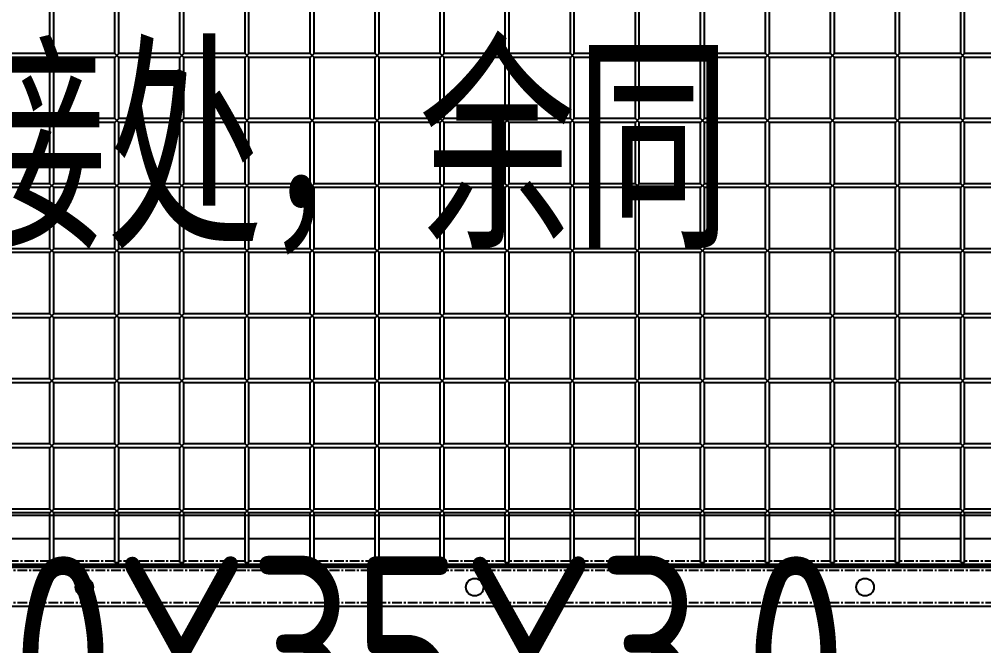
# Model space of a CAD drawing. Header units: millimetres. Extents: x -198529 to 244266, y -64 to 158464.
# Drawn here: x -144928 to -144187, y 109530 to 110011 of the extents above; entities that cross this region are included whole.
import ezdxf
from ezdxf.enums import TextEntityAlignment as Align

# ---------------------------------------------------------------- set-up
doc = ezdxf.new("R2010")
doc.units = ezdxf.units.MM
doc.linetypes.add('CENTER', pattern=[12, 7.5, -1.5, 1.5, -1.5])
for name, color, linetype in [('0-DCC', 30, 'Continuous'), ('0-DCC-STRUC', 180, 'Continuous'), ('0-DCC-STRUC-T', 4, 'Continuous')]:
    doc.layers.add(name, color=color, linetype=linetype)
doc.styles.add('EDRI-COM', font='tssdeng.shx', dxfattribs={"width": 0.8, "bigfont": 'hztxt.shx'})

# ---------------------------------------------------------------- blocks, each defined once
blk = doc.blocks.new('DCC2850x2600(左)')
at = {"color": 0, "linetype": 'Continuous'}
for p, q in [((49313.5, -74053.48), (49313.5, -74006.48)), ((49316.5, -74053.48), (49316.5, -74006.48)), ((49363.5, -74053.48), (49363.5, -74006.48)), ((49366.5, -74053.48), (49366.5, -74006.48)), ((49413.5, -74053.48), (49413.5, -74006.48)), ((49416.5, -74053.48), (49416.5, -74006.48)), ((49463.5, -74053.48), (49463.5, -74006.48)), ((49466.5, -74053.48), (49466.5, -74006.48)), ((49513.5, -74053.48), (49513.5, -74006.48)), ((49516.5, -74053.48), (49516.5, -74006.48)), ((49563.5, -74053.48), (49563.5, -74006.48)), ((49566.5, -74053.48), (49566.5, -74006.48)), ((49613.5, -74053.48), (49613.5, -74006.48)), ((49616.5, -74053.48), (49616.5, -74006.48)), ((49663.5, -74053.48), (49663.5, -74006.48)), ((49666.5, -74053.48), (49666.5, -74006.48)), ((49713.5, -74053.48), (49713.5, -74006.48)), ((49716.5, -74053.48), (49716.5, -74006.48)), ((49763.5, -74053.48), (49763.5, -74006.48)), ((49766.5, -74053.48), (49766.5, -74006.48)), ((49813.5, -74053.48), (49813.5, -74006.48)), ((49816.5, -74053.48), (49816.5, -74006.48)), ((49863.5, -74053.48), (49863.5, -74006.48)), ((49866.5, -74053.48), (49866.5, -74006.48)), ((49913.5, -74053.48), (49913.5, -74006.48)), ((49916.5, -74053.48), (49916.5, -74006.48)), ((49963.5, -74053.48), (49963.5, -74006.48)), ((49966.5, -74053.48), (49966.5, -74006.48)), ((50013.5, -74053.48), (50013.5, -74006.48)), ((50016.5, -74053.48), (50016.5, -74006.48)), ((49313.5, -74053.48), (49266.5, -74053.48)), ((49313.5, -74056.48), (49266.5, -74056.48)), ((49313.5, -74053.48), (49316.5, -74056.48)), ((49313.5, -74056.48), (49316.5, -74053.48)), ((49313.5, -74103.48), (49313.5, -74056.48)), ((49363.5, -74053.48), (49316.5, -74053.48)), ((49363.5, -74056.48), (49316.5, -74056.48)), ((49316.5, -74103.48), (49316.5, -74056.48)), ((49363.5, -74053.48), (49366.5, -74056.48)), ((49363.5, -74056.48), (49366.5, -74053.48)), ((49363.5, -74103.48), (49363.5, -74056.48)), ((49413.5, -74053.48), (49366.5, -74053.48)), ((49413.5, -74056.48), (49366.5, -74056.48)), ((49366.5, -74103.48), (49366.5, -74056.48)), ((49413.5, -74053.48), (49416.5, -74056.48)), ((49413.5, -74056.48), (49416.5, -74053.48)), ((49413.5, -74103.48), (49413.5, -74056.48)), ((49463.5, -74053.48), (49416.5, -74053.48)), ((49463.5, -74056.48), (49416.5, -74056.48)), ((49416.5, -74103.48), (49416.5, -74056.48)), ((49463.5, -74053.48), (49466.5, -74056.48)), ((49463.5, -74056.48), (49466.5, -74053.48)), ((49463.5, -74103.48), (49463.5, -74056.48)), ((49513.5, -74053.48), (49466.5, -74053.48)), ((49513.5, -74056.48), (49466.5, -74056.48)), ((49466.5, -74103.48), (49466.5, -74056.48)), ((49513.5, -74053.48), (49516.5, -74056.48)), ((49513.5, -74056.48), (49516.5, -74053.48)), ((49513.5, -74103.48), (49513.5, -74056.48)), ((49563.5, -74053.48), (49516.5, -74053.48)), ((49563.5, -74056.48), (49516.5, -74056.48)), ((49516.5, -74103.48), (49516.5, -74056.48)), ((49563.5, -74053.48), (49566.5, -74056.48)), ((49563.5, -74056.48), (49566.5, -74053.48)), ((49563.5, -74103.48), (49563.5, -74056.48)), ((49613.5, -74053.48), (49566.5, -74053.48)), ((49613.5, -74056.48), (49566.5, -74056.48)), ((49566.5, -74103.48), (49566.5, -74056.48)), ((49613.5, -74053.48), (49616.5, -74056.48)), ((49613.5, -74056.48), (49616.5, -74053.48)), ((49613.5, -74103.48), (49613.5, -74056.48)), ((49663.5, -74053.48), (49616.5, -74053.48)), ((49663.5, -74056.48), (49616.5, -74056.48)), ((49616.5, -74103.48), (49616.5, -74056.48)), ((49663.5, -74053.48), (49666.5, -74056.48)), ((49663.5, -74056.48), (49666.5, -74053.48)), ((49663.5, -74103.48), (49663.5, -74056.48)), ((49713.5, -74053.48), (49666.5, -74053.48)), ((49713.5, -74056.48), (49666.5, -74056.48)), ((49666.5, -74103.48), (49666.5, -74056.48)), ((49713.5, -74053.48), (49716.5, -74056.48)), ((49713.5, -74056.48), (49716.5, -74053.48)), ((49713.5, -74103.48), (49713.5, -74056.48)), ((49763.5, -74053.48), (49716.5, -74053.48)), ((49763.5, -74056.48), (49716.5, -74056.48)), ((49716.5, -74103.48), (49716.5, -74056.48)), ((49763.5, -74053.48), (49766.5, -74056.48)), ((49763.5, -74056.48), (49766.5, -74053.48)), ((49763.5, -74103.48), (49763.5, -74056.48)), ((49813.5, -74053.48), (49766.5, -74053.48)), ((49813.5, -74056.48), (49766.5, -74056.48)), ((49766.5, -74103.48), (49766.5, -74056.48)), ((49813.5, -74053.48), (49816.5, -74056.48)), ((49813.5, -74056.48), (49816.5, -74053.48)), ((49813.5, -74103.48), (49813.5, -74056.48)), ((49863.5, -74053.48), (49816.5, -74053.48)), ((49863.5, -74056.48), (49816.5, -74056.48)), ((49816.5, -74103.48), (49816.5, -74056.48)), ((49863.5, -74053.48), (49866.5, -74056.48)), ((49863.5, -74056.48), (49866.5, -74053.48)), ((49863.5, -74103.48), (49863.5, -74056.48)), ((49913.5, -74053.48), (49866.5, -74053.48)), ((49913.5, -74056.48), (49866.5, -74056.48)), ((49866.5, -74103.48), (49866.5, -74056.48)), ((49913.5, -74053.48), (49916.5, -74056.48)), ((49913.5, -74056.48), (49916.5, -74053.48)), ((49913.5, -74103.48), (49913.5, -74056.48)), ((49963.5, -74053.48), (49916.5, -74053.48)), ((49963.5, -74056.48), (49916.5, -74056.48)), ((49916.5, -74103.48), (49916.5, -74056.48)), ((49963.5, -74053.48), (49966.5, -74056.48)), ((49963.5, -74056.48), (49966.5, -74053.48)), ((49963.5, -74103.48), (49963.5, -74056.48)), ((50013.5, -74053.48), (49966.5, -74053.48)), ((50013.5, -74056.48), (49966.5, -74056.48)), ((49966.5, -74103.48), (49966.5, -74056.48)), ((50013.5, -74053.48), (50016.5, -74056.48)), ((50013.5, -74056.48), (50016.5, -74053.48)), ((50013.5, -74103.48), (50013.5, -74056.48)), ((50063.5, -74053.48), (50016.5, -74053.48)), ((50063.5, -74056.48), (50016.5, -74056.48)), ((50016.5, -74103.48), (50016.5, -74056.48)), ((49313.5, -74103.48), (49266.5, -74103.48)), ((49313.5, -74106.48), (49266.5, -74106.48)), ((49313.5, -74103.48), (49316.5, -74106.48)), ((49313.5, -74106.48), (49316.5, -74103.48)), ((49313.5, -74153.48), (49313.5, -74106.48)), ((49363.5, -74103.48), (49316.5, -74103.48)), ((49363.5, -74106.48), (49316.5, -74106.48)), ((49316.5, -74153.48), (49316.5, -74106.48)), ((49363.5, -74103.48), (49366.5, -74106.48)), ((49363.5, -74106.48), (49366.5, -74103.48)), ((49363.5, -74153.48), (49363.5, -74106.48)), ((49413.5, -74103.48), (49366.5, -74103.48)), ((49413.5, -74106.48), (49366.5, -74106.48)), ((49366.5, -74153.48), (49366.5, -74106.48)), ((49413.5, -74103.48), (49416.5, -74106.48)), ((49413.5, -74106.48), (49416.5, -74103.48)), ((49413.5, -74153.48), (49413.5, -74106.48)), ((49463.5, -74103.48), (49416.5, -74103.48)), ((49463.5, -74106.48), (49416.5, -74106.48)), ((49416.5, -74153.48), (49416.5, -74106.48)), ((49463.5, -74103.48), (49466.5, -74106.48)), ((49463.5, -74106.48), (49466.5, -74103.48)), ((49463.5, -74153.48), (49463.5, -74106.48)), ((49513.5, -74103.48), (49466.5, -74103.48)), ((49513.5, -74106.48), (49466.5, -74106.48)), ((49466.5, -74153.48), (49466.5, -74106.48)), ((49513.5, -74103.48), (49516.5, -74106.48)), ((49513.5, -74106.48), (49516.5, -74103.48)), ((49513.5, -74153.48), (49513.5, -74106.48)), ((49563.5, -74103.48), (49516.5, -74103.48)), ((49563.5, -74106.48), (49516.5, -74106.48)), ((49516.5, -74153.48), (49516.5, -74106.48)), ((49563.5, -74103.48), (49566.5, -74106.48)), ((49563.5, -74106.48), (49566.5, -74103.48)), ((49563.5, -74153.48), (49563.5, -74106.48)), ((49613.5, -74103.48), (49566.5, -74103.48)), ((49613.5, -74106.48), (49566.5, -74106.48)), ((49566.5, -74153.48), (49566.5, -74106.48)), ((49613.5, -74103.48), (49616.5, -74106.48)), ((49613.5, -74106.48), (49616.5, -74103.48)), ((49613.5, -74153.48), (49613.5, -74106.48)), ((49663.5, -74103.48), (49616.5, -74103.48)), ((49663.5, -74106.48), (49616.5, -74106.48)), ((49616.5, -74153.48), (49616.5, -74106.48)), ((49663.5, -74103.48), (49666.5, -74106.48)), ((49663.5, -74106.48), (49666.5, -74103.48)), ((49663.5, -74153.48), (49663.5, -74106.48)), ((49713.5, -74103.48), (49666.5, -74103.48)), ((49713.5, -74106.48), (49666.5, -74106.48)), ((49666.5, -74153.48), (49666.5, -74106.48)), ((49713.5, -74103.48), (49716.5, -74106.48)), ((49713.5, -74106.48), (49716.5, -74103.48)), ((49713.5, -74153.48), (49713.5, -74106.48)), ((49763.5, -74103.48), (49716.5, -74103.48)), ((49763.5, -74106.48), (49716.5, -74106.48)), ((49716.5, -74153.48), (49716.5, -74106.48)), ((49763.5, -74103.48), (49766.5, -74106.48)), ((49763.5, -74106.48), (49766.5, -74103.48)), ((49763.5, -74153.48), (49763.5, -74106.48)), ((49813.5, -74103.48), (49766.5, -74103.48)), ((49813.5, -74106.48), (49766.5, -74106.48)), ((49766.5, -74153.48), (49766.5, -74106.48)), ((49813.5, -74103.48), (49816.5, -74106.48)), ((49813.5, -74106.48), (49816.5, -74103.48)), ((49813.5, -74153.48), (49813.5, -74106.48)), ((49863.5, -74103.48), (49816.5, -74103.48)), ((49863.5, -74106.48), (49816.5, -74106.48)), ((49816.5, -74153.48), (49816.5, -74106.48)), ((49863.5, -74103.48), (49866.5, -74106.48)), ((49863.5, -74106.48), (49866.5, -74103.48)), ((49863.5, -74153.48), (49863.5, -74106.48)), ((49913.5, -74103.48), (49866.5, -74103.48)), ((49913.5, -74106.48), (49866.5, -74106.48)), ((49866.5, -74153.48), (49866.5, -74106.48)), ((49913.5, -74103.48), (49916.5, -74106.48)), ((49913.5, -74106.48), (49916.5, -74103.48)), ((49913.5, -74153.48), (49913.5, -74106.48)), ((49963.5, -74103.48), (49916.5, -74103.48)), ((49963.5, -74106.48), (49916.5, -74106.48)), ((49916.5, -74153.48), (49916.5, -74106.48)), ((49963.5, -74103.48), (49966.5, -74106.48)), ((49963.5, -74106.48), (49966.5, -74103.48)), ((49963.5, -74153.48), (49963.5, -74106.48)), ((50013.5, -74103.48), (49966.5, -74103.48)), ((50013.5, -74106.48), (49966.5, -74106.48)), ((49966.5, -74153.48), (49966.5, -74106.48)), ((50013.5, -74103.48), (50016.5, -74106.48)), ((50013.5, -74106.48), (50016.5, -74103.48)), ((50013.5, -74153.48), (50013.5, -74106.48)), ((50063.5, -74103.48), (50016.5, -74103.48)), ((50063.5, -74106.48), (50016.5, -74106.48)), ((50016.5, -74153.48), (50016.5, -74106.48)), ((49313.5, -74153.48), (49266.5, -74153.48)), ((49313.5, -74153.48), (49316.5, -74156.48)), ((49313.5, -74156.48), (49316.5, -74153.48)), ((49363.5, -74153.48), (49316.5, -74153.48)), ((49363.5, -74153.48), (49366.5, -74156.48)), ((49363.5, -74156.48), (49366.5, -74153.48)), ((49413.5, -74153.48), (49366.5, -74153.48)), ((49413.5, -74153.48), (49416.5, -74156.48)), ((49413.5, -74156.48), (49416.5, -74153.48)), ((49463.5, -74153.48), (49416.5, -74153.48)), ((49463.5, -74153.48), (49466.5, -74156.48)), ((49463.5, -74156.48), (49466.5, -74153.48)), ((49513.5, -74153.48), (49466.5, -74153.48)), ((49513.5, -74153.48), (49516.5, -74156.48)), ((49513.5, -74156.48), (49516.5, -74153.48)), ((49563.5, -74153.48), (49516.5, -74153.48)), ((49563.5, -74153.48), (49566.5, -74156.48)), ((49563.5, -74156.48), (49566.5, -74153.48)), ((49613.5, -74153.48), (49566.5, -74153.48)), ((49613.5, -74153.48), (49616.5, -74156.48)), ((49613.5, -74156.48), (49616.5, -74153.48)), ((49663.5, -74153.48), (49616.5, -74153.48)), ((49663.5, -74153.48), (49666.5, -74156.48)), ((49663.5, -74156.48), (49666.5, -74153.48)), ((49713.5, -74153.48), (49666.5, -74153.48)), ((49713.5, -74153.48), (49716.5, -74156.48)), ((49713.5, -74156.48), (49716.5, -74153.48)), ((49763.5, -74153.48), (49716.5, -74153.48)), ((49763.5, -74153.48), (49766.5, -74156.48)), ((49763.5, -74156.48), (49766.5, -74153.48)), ((49813.5, -74153.48), (49766.5, -74153.48)), ((49813.5, -74153.48), (49816.5, -74156.48)), ((49813.5, -74156.48), (49816.5, -74153.48)), ((49863.5, -74153.48), (49816.5, -74153.48)), ((49863.5, -74153.48), (49866.5, -74156.48)), ((49863.5, -74156.48), (49866.5, -74153.48)), ((49913.5, -74153.48), (49866.5, -74153.48)), ((49913.5, -74153.48), (49916.5, -74156.48)), ((49913.5, -74156.48), (49916.5, -74153.48)), ((49963.5, -74153.48), (49916.5, -74153.48)), ((49963.5, -74153.48), (49966.5, -74156.48)), ((49963.5, -74156.48), (49966.5, -74153.48)), ((50013.5, -74153.48), (49966.5, -74153.48)), ((50013.5, -74153.48), (50016.5, -74156.48)), ((50013.5, -74156.48), (50016.5, -74153.48)), ((50063.5, -74153.48), (50016.5, -74153.48)), ((49313.5, -74156.48), (49266.5, -74156.48)), ((49313.5, -74203.48), (49313.5, -74156.48)), ((49363.5, -74156.48), (49316.5, -74156.48)), ((49316.5, -74203.48), (49316.5, -74156.48)), ((49363.5, -74203.48), (49363.5, -74156.48)), ((49413.5, -74156.48), (49366.5, -74156.48)), ((49366.5, -74203.48), (49366.5, -74156.48)), ((49413.5, -74203.48), (49413.5, -74156.48)), ((49463.5, -74156.48), (49416.5, -74156.48)), ((49416.5, -74203.48), (49416.5, -74156.48)), ((49463.5, -74203.48), (49463.5, -74156.48)), ((49513.5, -74156.48), (49466.5, -74156.48)), ((49466.5, -74203.48), (49466.5, -74156.48)), ((49513.5, -74203.48), (49513.5, -74156.48)), ((49563.5, -74156.48), (49516.5, -74156.48)), ((49516.5, -74203.48), (49516.5, -74156.48)), ((49563.5, -74203.48), (49563.5, -74156.48)), ((49613.5, -74156.48), (49566.5, -74156.48)), ((49566.5, -74203.48), (49566.5, -74156.48)), ((49613.5, -74203.48), (49613.5, -74156.48)), ((49663.5, -74156.48), (49616.5, -74156.48)), ((49616.5, -74203.48), (49616.5, -74156.48)), ((49663.5, -74203.48), (49663.5, -74156.48)), ((49713.5, -74156.48), (49666.5, -74156.48)), ((49666.5, -74203.48), (49666.5, -74156.48)), ((49713.5, -74203.48), (49713.5, -74156.48)), ((49763.5, -74156.48), (49716.5, -74156.48)), ((49716.5, -74203.48), (49716.5, -74156.48)), ((49763.5, -74203.48), (49763.5, -74156.48)), ((49813.5, -74156.48), (49766.5, -74156.48)), ((49766.5, -74203.48), (49766.5, -74156.48)), ((49813.5, -74203.48), (49813.5, -74156.48)), ((49863.5, -74156.48), (49816.5, -74156.48)), ((49816.5, -74203.48), (49816.5, -74156.48)), ((49863.5, -74203.48), (49863.5, -74156.48)), ((49913.5, -74156.48), (49866.5, -74156.48)), ((49866.5, -74203.48), (49866.5, -74156.48)), ((49913.5, -74203.48), (49913.5, -74156.48)), ((49963.5, -74156.48), (49916.5, -74156.48)), ((49916.5, -74203.48), (49916.5, -74156.48)), ((49963.5, -74203.48), (49963.5, -74156.48)), ((50013.5, -74156.48), (49966.5, -74156.48)), ((49966.5, -74203.48), (49966.5, -74156.48)), ((50013.5, -74203.48), (50013.5, -74156.48)), ((50063.5, -74156.48), (50016.5, -74156.48)), ((50016.5, -74203.48), (50016.5, -74156.48)), ((49313.5, -74203.48), (49266.5, -74203.48)), ((49313.5, -74203.48), (49316.5, -74206.48)), ((49313.5, -74206.48), (49316.5, -74203.48)), ((49363.5, -74203.48), (49316.5, -74203.48)), ((49363.5, -74203.48), (49366.5, -74206.48)), ((49363.5, -74206.48), (49366.5, -74203.48)), ((49413.5, -74203.48), (49366.5, -74203.48)), ((49413.5, -74203.48), (49416.5, -74206.48)), ((49413.5, -74206.48), (49416.5, -74203.48)), ((49463.5, -74203.48), (49416.5, -74203.48)), ((49463.5, -74203.48), (49466.5, -74206.48)), ((49463.5, -74206.48), (49466.5, -74203.48)), ((49513.5, -74203.48), (49466.5, -74203.48)), ((49513.5, -74203.48), (49516.5, -74206.48)), ((49513.5, -74206.48), (49516.5, -74203.48)), ((49563.5, -74203.48), (49516.5, -74203.48)), ((49563.5, -74203.48), (49566.5, -74206.48)), ((49563.5, -74206.48), (49566.5, -74203.48)), ((49613.5, -74203.48), (49566.5, -74203.48)), ((49613.5, -74203.48), (49616.5, -74206.48)), ((49613.5, -74206.48), (49616.5, -74203.48)), ((49663.5, -74203.48), (49616.5, -74203.48)), ((49663.5, -74203.48), (49666.5, -74206.48)), ((49663.5, -74206.48), (49666.5, -74203.48)), ((49713.5, -74203.48), (49666.5, -74203.48)), ((49713.5, -74203.48), (49716.5, -74206.48)), ((49713.5, -74206.48), (49716.5, -74203.48)), ((49763.5, -74203.48), (49716.5, -74203.48)), ((49763.5, -74203.48), (49766.5, -74206.48)), ((49763.5, -74206.48), (49766.5, -74203.48)), ((49813.5, -74203.48), (49766.5, -74203.48)), ((49813.5, -74203.48), (49816.5, -74206.48)), ((49813.5, -74206.48), (49816.5, -74203.48)), ((49863.5, -74203.48), (49816.5, -74203.48)), ((49863.5, -74203.48), (49866.5, -74206.48)), ((49863.5, -74206.48), (49866.5, -74203.48)), ((49913.5, -74203.48), (49866.5, -74203.48)), ((49913.5, -74203.48), (49916.5, -74206.48)), ((49913.5, -74206.48), (49916.5, -74203.48)), ((49963.5, -74203.48), (49916.5, -74203.48)), ((49963.5, -74203.48), (49966.5, -74206.48)), ((49963.5, -74206.48), (49966.5, -74203.48)), ((50013.5, -74203.48), (49966.5, -74203.48)), ((50013.5, -74203.48), (50016.5, -74206.48)), ((50013.5, -74206.48), (50016.5, -74203.48)), ((50063.5, -74203.48), (50016.5, -74203.48)), ((49313.5, -74206.48), (49266.5, -74206.48)), ((49313.5, -74253.48), (49313.5, -74206.48)), ((49363.5, -74206.48), (49316.5, -74206.48)), ((49316.5, -74253.48), (49316.5, -74206.48)), ((49363.5, -74253.48), (49363.5, -74206.48)), ((49413.5, -74206.48), (49366.5, -74206.48)), ((49366.5, -74253.48), (49366.5, -74206.48)), ((49413.5, -74253.48), (49413.5, -74206.48)), ((49463.5, -74206.48), (49416.5, -74206.48)), ((49416.5, -74253.48), (49416.5, -74206.48)), ((49463.5, -74253.48), (49463.5, -74206.48)), ((49513.5, -74206.48), (49466.5, -74206.48)), ((49466.5, -74253.48), (49466.5, -74206.48)), ((49513.5, -74253.48), (49513.5, -74206.48)), ((49563.5, -74206.48), (49516.5, -74206.48)), ((49516.5, -74253.48), (49516.5, -74206.48)), ((49563.5, -74253.48), (49563.5, -74206.48)), ((49613.5, -74206.48), (49566.5, -74206.48)), ((49566.5, -74253.48), (49566.5, -74206.48)), ((49613.5, -74253.48), (49613.5, -74206.48)), ((49663.5, -74206.48), (49616.5, -74206.48)), ((49616.5, -74253.48), (49616.5, -74206.48)), ((49663.5, -74253.48), (49663.5, -74206.48)), ((49713.5, -74206.48), (49666.5, -74206.48)), ((49666.5, -74253.48), (49666.5, -74206.48)), ((49713.5, -74253.48), (49713.5, -74206.48)), ((49763.5, -74206.48), (49716.5, -74206.48)), ((49716.5, -74253.48), (49716.5, -74206.48)), ((49763.5, -74253.48), (49763.5, -74206.48)), ((49813.5, -74206.48), (49766.5, -74206.48)), ((49766.5, -74253.48), (49766.5, -74206.48)), ((49813.5, -74253.48), (49813.5, -74206.48)), ((49863.5, -74206.48), (49816.5, -74206.48)), ((49816.5, -74253.48), (49816.5, -74206.48)), ((49863.5, -74253.48), (49863.5, -74206.48)), ((49913.5, -74206.48), (49866.5, -74206.48)), ((49866.5, -74253.48), (49866.5, -74206.48)), ((49913.5, -74253.48), (49913.5, -74206.48)), ((49963.5, -74206.48), (49916.5, -74206.48)), ((49916.5, -74253.48), (49916.5, -74206.48)), ((49963.5, -74253.48), (49963.5, -74206.48)), ((50013.5, -74206.48), (49966.5, -74206.48)), ((49966.5, -74253.48), (49966.5, -74206.48)), ((50013.5, -74253.48), (50013.5, -74206.48)), ((50063.5, -74206.48), (50016.5, -74206.48)), ((50016.5, -74253.48), (50016.5, -74206.48)), ((49313.5, -74253.48), (49266.5, -74253.48)), ((49313.5, -74256.48), (49266.5, -74256.48)), ((49313.5, -74253.48), (49316.5, -74256.48)), ((49313.5, -74256.48), (49316.5, -74253.48)), ((49313.5, -74303.48), (49313.5, -74256.48)), ((49363.5, -74253.48), (49316.5, -74253.48)), ((49363.5, -74256.48), (49316.5, -74256.48)), ((49316.5, -74303.48), (49316.5, -74256.48)), ((49363.5, -74253.48), (49366.5, -74256.48)), ((49363.5, -74256.48), (49366.5, -74253.48)), ((49363.5, -74303.48), (49363.5, -74256.48)), ((49413.5, -74253.48), (49366.5, -74253.48)), ((49413.5, -74256.48), (49366.5, -74256.48)), ((49366.5, -74303.48), (49366.5, -74256.48)), ((49413.5, -74253.48), (49416.5, -74256.48)), ((49413.5, -74256.48), (49416.5, -74253.48)), ((49413.5, -74303.48), (49413.5, -74256.48)), ((49463.5, -74253.48), (49416.5, -74253.48)), ((49463.5, -74256.48), (49416.5, -74256.48)), ((49416.5, -74303.48), (49416.5, -74256.48)), ((49463.5, -74253.48), (49466.5, -74256.48)), ((49463.5, -74256.48), (49466.5, -74253.48)), ((49463.5, -74303.48), (49463.5, -74256.48)), ((49513.5, -74253.48), (49466.5, -74253.48)), ((49513.5, -74256.48), (49466.5, -74256.48)), ((49466.5, -74303.48), (49466.5, -74256.48)), ((49513.5, -74253.48), (49516.5, -74256.48)), ((49513.5, -74256.48), (49516.5, -74253.48)), ((49513.5, -74303.48), (49513.5, -74256.48)), ((49563.5, -74253.48), (49516.5, -74253.48)), ((49563.5, -74256.48), (49516.5, -74256.48)), ((49516.5, -74303.48), (49516.5, -74256.48)), ((49563.5, -74253.48), (49566.5, -74256.48)), ((49563.5, -74256.48), (49566.5, -74253.48)), ((49563.5, -74303.48), (49563.5, -74256.48)), ((49613.5, -74253.48), (49566.5, -74253.48)), ((49613.5, -74256.48), (49566.5, -74256.48)), ((49566.5, -74303.48), (49566.5, -74256.48)), ((49613.5, -74253.48), (49616.5, -74256.48)), ((49613.5, -74256.48), (49616.5, -74253.48)), ((49613.5, -74303.48), (49613.5, -74256.48)), ((49663.5, -74253.48), (49616.5, -74253.48)), ((49663.5, -74256.48), (49616.5, -74256.48)), ((49616.5, -74303.48), (49616.5, -74256.48)), ((49663.5, -74253.48), (49666.5, -74256.48)), ((49663.5, -74256.48), (49666.5, -74253.48)), ((49663.5, -74303.48), (49663.5, -74256.48)), ((49713.5, -74253.48), (49666.5, -74253.48)), ((49713.5, -74256.48), (49666.5, -74256.48)), ((49666.5, -74303.48), (49666.5, -74256.48)), ((49713.5, -74253.48), (49716.5, -74256.48)), ((49713.5, -74256.48), (49716.5, -74253.48)), ((49713.5, -74303.48), (49713.5, -74256.48)), ((49763.5, -74253.48), (49716.5, -74253.48)), ((49763.5, -74256.48), (49716.5, -74256.48)), ((49716.5, -74303.48), (49716.5, -74256.48)), ((49763.5, -74253.48), (49766.5, -74256.48)), ((49763.5, -74256.48), (49766.5, -74253.48)), ((49763.5, -74303.48), (49763.5, -74256.48)), ((49813.5, -74253.48), (49766.5, -74253.48)), ((49813.5, -74256.48), (49766.5, -74256.48)), ((49766.5, -74303.48), (49766.5, -74256.48)), ((49813.5, -74253.48), (49816.5, -74256.48)), ((49813.5, -74256.48), (49816.5, -74253.48)), ((49813.5, -74303.48), (49813.5, -74256.48)), ((49863.5, -74253.48), (49816.5, -74253.48)), ((49863.5, -74256.48), (49816.5, -74256.48)), ((49816.5, -74303.48), (49816.5, -74256.48)), ((49863.5, -74253.48), (49866.5, -74256.48)), ((49863.5, -74256.48), (49866.5, -74253.48)), ((49863.5, -74303.48), (49863.5, -74256.48)), ((49913.5, -74253.48), (49866.5, -74253.48)), ((49913.5, -74256.48), (49866.5, -74256.48)), ((49866.5, -74303.48), (49866.5, -74256.48)), ((49913.5, -74253.48), (49916.5, -74256.48)), ((49913.5, -74256.48), (49916.5, -74253.48)), ((49913.5, -74303.48), (49913.5, -74256.48)), ((49963.5, -74253.48), (49916.5, -74253.48)), ((49963.5, -74256.48), (49916.5, -74256.48)), ((49916.5, -74303.48), (49916.5, -74256.48)), ((49963.5, -74253.48), (49966.5, -74256.48)), ((49963.5, -74256.48), (49966.5, -74253.48)), ((49963.5, -74303.48), (49963.5, -74256.48)), ((50013.5, -74253.48), (49966.5, -74253.48)), ((50013.5, -74256.48), (49966.5, -74256.48)), ((49966.5, -74303.48), (49966.5, -74256.48)), ((50013.5, -74253.48), (50016.5, -74256.48)), ((50013.5, -74256.48), (50016.5, -74253.48)), ((50013.5, -74303.48), (50013.5, -74256.48)), ((50063.5, -74253.48), (50016.5, -74253.48)), ((50063.5, -74256.48), (50016.5, -74256.48)), ((50016.5, -74303.48), (50016.5, -74256.48)), ((49313.5, -74303.48), (49266.5, -74303.48)), ((49313.5, -74306.48), (49266.5, -74306.48)), ((49313.5, -74303.48), (49316.5, -74306.48)), ((49313.5, -74306.48), (49316.5, -74303.48)), ((49313.5, -74353.48), (49313.5, -74306.48)), ((49363.5, -74303.48), (49316.5, -74303.48)), ((49363.5, -74306.48), (49316.5, -74306.48)), ((49316.5, -74353.48), (49316.5, -74306.48)), ((49363.5, -74303.48), (49366.5, -74306.48)), ((49363.5, -74306.48), (49366.5, -74303.48)), ((49363.5, -74353.48), (49363.5, -74306.48)), ((49413.5, -74303.48), (49366.5, -74303.48)), ((49413.5, -74306.48), (49366.5, -74306.48)), ((49366.5, -74353.48), (49366.5, -74306.48)), ((49413.5, -74303.48), (49416.5, -74306.48)), ((49413.5, -74306.48), (49416.5, -74303.48)), ((49413.5, -74353.48), (49413.5, -74306.48)), ((49463.5, -74303.48), (49416.5, -74303.48)), ((49463.5, -74306.48), (49416.5, -74306.48)), ((49416.5, -74353.48), (49416.5, -74306.48)), ((49463.5, -74303.48), (49466.5, -74306.48)), ((49463.5, -74306.48), (49466.5, -74303.48)), ((49463.5, -74353.48), (49463.5, -74306.48)), ((49513.5, -74303.48), (49466.5, -74303.48)), ((49513.5, -74306.48), (49466.5, -74306.48)), ((49466.5, -74353.48), (49466.5, -74306.48)), ((49513.5, -74303.48), (49516.5, -74306.48)), ((49513.5, -74306.48), (49516.5, -74303.48)), ((49513.5, -74353.48), (49513.5, -74306.48)), ((49563.5, -74303.48), (49516.5, -74303.48)), ((49563.5, -74306.48), (49516.5, -74306.48)), ((49516.5, -74353.48), (49516.5, -74306.48)), ((49563.5, -74303.48), (49566.5, -74306.48)), ((49563.5, -74306.48), (49566.5, -74303.48)), ((49563.5, -74353.48), (49563.5, -74306.48)), ((49613.5, -74303.48), (49566.5, -74303.48)), ((49613.5, -74306.48), (49566.5, -74306.48)), ((49566.5, -74353.48), (49566.5, -74306.48)), ((49613.5, -74303.48), (49616.5, -74306.48)), ((49613.5, -74306.48), (49616.5, -74303.48)), ((49613.5, -74353.48), (49613.5, -74306.48)), ((49663.5, -74303.48), (49616.5, -74303.48)), ((49663.5, -74306.48), (49616.5, -74306.48)), ((49616.5, -74353.48), (49616.5, -74306.48)), ((49663.5, -74303.48), (49666.5, -74306.48)), ((49663.5, -74306.48), (49666.5, -74303.48)), ((49663.5, -74353.48), (49663.5, -74306.48)), ((49713.5, -74303.48), (49666.5, -74303.48)), ((49713.5, -74306.48), (49666.5, -74306.48)), ((49666.5, -74353.48), (49666.5, -74306.48)), ((49713.5, -74303.48), (49716.5, -74306.48)), ((49713.5, -74306.48), (49716.5, -74303.48)), ((49713.5, -74353.48), (49713.5, -74306.48)), ((49763.5, -74303.48), (49716.5, -74303.48)), ((49763.5, -74306.48), (49716.5, -74306.48)), ((49716.5, -74353.48), (49716.5, -74306.48)), ((49763.5, -74303.48), (49766.5, -74306.48)), ((49763.5, -74306.48), (49766.5, -74303.48)), ((49763.5, -74353.48), (49763.5, -74306.48)), ((49813.5, -74303.48), (49766.5, -74303.48)), ((49813.5, -74306.48), (49766.5, -74306.48)), ((49766.5, -74353.48), (49766.5, -74306.48)), ((49813.5, -74303.48), (49816.5, -74306.48)), ((49813.5, -74306.48), (49816.5, -74303.48)), ((49813.5, -74353.48), (49813.5, -74306.48)), ((49863.5, -74303.48), (49816.5, -74303.48)), ((49863.5, -74306.48), (49816.5, -74306.48)), ((49816.5, -74353.48), (49816.5, -74306.48)), ((49863.5, -74303.48), (49866.5, -74306.48)), ((49863.5, -74306.48), (49866.5, -74303.48)), ((49863.5, -74353.48), (49863.5, -74306.48)), ((49913.5, -74303.48), (49866.5, -74303.48)), ((49913.5, -74306.48), (49866.5, -74306.48)), ((49866.5, -74353.48), (49866.5, -74306.48)), ((49913.5, -74303.48), (49916.5, -74306.48)), ((49913.5, -74306.48), (49916.5, -74303.48)), ((49913.5, -74353.48), (49913.5, -74306.48)), ((49963.5, -74303.48), (49916.5, -74303.48)), ((49963.5, -74306.48), (49916.5, -74306.48)), ((49916.5, -74353.48), (49916.5, -74306.48)), ((49963.5, -74303.48), (49966.5, -74306.48)), ((49963.5, -74306.48), (49966.5, -74303.48)), ((49963.5, -74353.48), (49963.5, -74306.48)), ((50013.5, -74303.48), (49966.5, -74303.48)), ((50013.5, -74306.48), (49966.5, -74306.48)), ((49966.5, -74353.48), (49966.5, -74306.48)), ((50013.5, -74303.48), (50016.5, -74306.48)), ((50013.5, -74306.48), (50016.5, -74303.48)), ((50013.5, -74353.48), (50013.5, -74306.48)), ((50063.5, -74303.48), (50016.5, -74303.48)), ((50063.5, -74306.48), (50016.5, -74306.48)), ((50016.5, -74353.48), (50016.5, -74306.48)), ((49313.5, -74353.48), (49266.5, -74353.48)), ((49313.5, -74353.48), (49316.5, -74356.48)), ((49313.5, -74356.48), (49316.5, -74353.48)), ((49363.5, -74353.48), (49316.5, -74353.48)), ((49363.5, -74353.48), (49366.5, -74356.48)), ((49363.5, -74356.48), (49366.5, -74353.48)), ((49413.5, -74353.48), (49366.5, -74353.48)), ((49413.5, -74353.48), (49416.5, -74356.48)), ((49413.5, -74356.48), (49416.5, -74353.48)), ((49463.5, -74353.48), (49416.5, -74353.48)), ((49463.5, -74353.48), (49466.5, -74356.48)), ((49463.5, -74356.48), (49466.5, -74353.48)), ((49513.5, -74353.48), (49466.5, -74353.48)), ((49513.5, -74353.48), (49516.5, -74356.48)), ((49513.5, -74356.48), (49516.5, -74353.48)), ((49563.5, -74353.48), (49516.5, -74353.48)), ((49563.5, -74353.48), (49566.5, -74356.48)), ((49563.5, -74356.48), (49566.5, -74353.48)), ((49613.5, -74353.48), (49566.5, -74353.48)), ((49613.5, -74353.48), (49616.5, -74356.48)), ((49613.5, -74356.48), (49616.5, -74353.48)), ((49663.5, -74353.48), (49616.5, -74353.48)), ((49663.5, -74353.48), (49666.5, -74356.48)), ((49663.5, -74356.48), (49666.5, -74353.48)), ((49713.5, -74353.48), (49666.5, -74353.48)), ((49713.5, -74353.48), (49716.5, -74356.48)), ((49713.5, -74356.48), (49716.5, -74353.48)), ((49763.5, -74353.48), (49716.5, -74353.48)), ((49763.5, -74353.48), (49766.5, -74356.48)), ((49763.5, -74356.48), (49766.5, -74353.48)), ((49813.5, -74353.48), (49766.5, -74353.48)), ((49813.5, -74353.48), (49816.5, -74356.48)), ((49813.5, -74356.48), (49816.5, -74353.48)), ((49863.5, -74353.48), (49816.5, -74353.48)), ((49863.5, -74353.48), (49866.5, -74356.48)), ((49863.5, -74356.48), (49866.5, -74353.48)), ((49913.5, -74353.48), (49866.5, -74353.48)), ((49913.5, -74353.48), (49916.5, -74356.48)), ((49913.5, -74356.48), (49916.5, -74353.48)), ((49963.5, -74353.48), (49916.5, -74353.48)), ((49963.5, -74353.48), (49966.5, -74356.48)), ((49963.5, -74356.48), (49966.5, -74353.48)), ((50013.5, -74353.48), (49966.5, -74353.48)), ((50013.5, -74353.48), (50016.5, -74356.48)), ((50013.5, -74356.48), (50016.5, -74353.48)), ((50063.5, -74353.48), (50016.5, -74353.48)), ((49313.5, -74356.48), (49266.5, -74356.48)), ((49313.5, -74403.48), (49313.5, -74356.48)), ((49363.5, -74356.48), (49316.5, -74356.48)), ((49316.5, -74403.48), (49316.5, -74356.48)), ((49363.5, -74403.48), (49363.5, -74356.48)), ((49413.5, -74356.48), (49366.5, -74356.48)), ((49366.5, -74403.48), (49366.5, -74356.48)), ((49413.5, -74403.48), (49413.5, -74356.48)), ((49463.5, -74356.48), (49416.5, -74356.48)), ((49416.5, -74403.48), (49416.5, -74356.48)), ((49463.5, -74403.48), (49463.5, -74356.48)), ((49513.5, -74356.48), (49466.5, -74356.48)), ((49466.5, -74403.48), (49466.5, -74356.48)), ((49513.5, -74403.48), (49513.5, -74356.48)), ((49563.5, -74356.48), (49516.5, -74356.48)), ((49516.5, -74403.48), (49516.5, -74356.48)), ((49563.5, -74403.48), (49563.5, -74356.48)), ((49613.5, -74356.48), (49566.5, -74356.48)), ((49566.5, -74403.48), (49566.5, -74356.48)), ((49613.5, -74403.48), (49613.5, -74356.48)), ((49663.5, -74356.48), (49616.5, -74356.48)), ((49616.5, -74403.48), (49616.5, -74356.48)), ((49663.5, -74403.48), (49663.5, -74356.48)), ((49713.5, -74356.48), (49666.5, -74356.48)), ((49666.5, -74403.48), (49666.5, -74356.48)), ((49713.5, -74403.48), (49713.5, -74356.48)), ((49763.5, -74356.48), (49716.5, -74356.48)), ((49716.5, -74403.48), (49716.5, -74356.48)), ((49763.5, -74403.48), (49763.5, -74356.48)), ((49813.5, -74356.48), (49766.5, -74356.48)), ((49766.5, -74403.48), (49766.5, -74356.48)), ((49813.5, -74403.48), (49813.5, -74356.48)), ((49863.5, -74356.48), (49816.5, -74356.48)), ((49816.5, -74403.48), (49816.5, -74356.48)), ((49863.5, -74403.48), (49863.5, -74356.48)), ((49913.5, -74356.48), (49866.5, -74356.48)), ((49866.5, -74403.48), (49866.5, -74356.48)), ((49913.5, -74403.48), (49913.5, -74356.48)), ((49963.5, -74356.48), (49916.5, -74356.48)), ((49916.5, -74403.48), (49916.5, -74356.48)), ((49963.5, -74403.48), (49963.5, -74356.48)), ((50013.5, -74356.48), (49966.5, -74356.48)), ((49966.5, -74403.48), (49966.5, -74356.48)), ((50013.5, -74403.48), (50013.5, -74356.48)), ((50063.5, -74356.48), (50016.5, -74356.48)), ((50016.5, -74403.48), (50016.5, -74356.48)), ((49313.5, -74403.48), (49266.5, -74403.48)), ((49313.5, -74403.48), (49316.5, -74406.48)), ((49313.5, -74406.48), (49316.5, -74403.48)), ((49363.5, -74403.48), (49316.5, -74403.48)), ((49363.5, -74403.48), (49366.5, -74406.48)), ((49363.5, -74406.48), (49366.5, -74403.48)), ((49413.5, -74403.48), (49366.5, -74403.48)), ((49413.5, -74403.48), (49416.5, -74406.48)), ((49413.5, -74406.48), (49416.5, -74403.48)), ((49463.5, -74403.48), (49416.5, -74403.48)), ((49463.5, -74403.48), (49466.5, -74406.48)), ((49463.5, -74406.48), (49466.5, -74403.48)), ((49513.5, -74403.48), (49466.5, -74403.48)), ((49513.5, -74403.48), (49516.5, -74406.48)), ((49513.5, -74406.48), (49516.5, -74403.48)), ((49563.5, -74403.48), (49516.5, -74403.48)), ((49563.5, -74403.48), (49566.5, -74406.48)), ((49563.5, -74406.48), (49566.5, -74403.48)), ((49613.5, -74403.48), (49566.5, -74403.48)), ((49613.5, -74403.48), (49616.5, -74406.48)), ((49613.5, -74406.48), (49616.5, -74403.48)), ((49663.5, -74403.48), (49616.5, -74403.48)), ((49663.5, -74403.48), (49666.5, -74406.48)), ((49663.5, -74406.48), (49666.5, -74403.48)), ((49713.5, -74403.48), (49666.5, -74403.48)), ((49713.5, -74403.48), (49716.5, -74406.48)), ((49713.5, -74406.48), (49716.5, -74403.48)), ((49763.5, -74403.48), (49716.5, -74403.48)), ((49763.5, -74403.48), (49766.5, -74406.48)), ((49763.5, -74406.48), (49766.5, -74403.48)), ((49813.5, -74403.48), (49766.5, -74403.48)), ((49813.5, -74403.48), (49816.5, -74406.48)), ((49813.5, -74406.48), (49816.5, -74403.48)), ((49863.5, -74403.48), (49816.5, -74403.48)), ((49863.5, -74403.48), (49866.5, -74406.48)), ((49863.5, -74406.48), (49866.5, -74403.48)), ((49913.5, -74403.48), (49866.5, -74403.48)), ((49913.5, -74403.48), (49916.5, -74406.48)), ((49913.5, -74406.48), (49916.5, -74403.48)), ((49963.5, -74403.48), (49916.5, -74403.48)), ((49963.5, -74403.48), (49966.5, -74406.48)), ((49963.5, -74406.48), (49966.5, -74403.48)), ((50013.5, -74403.48), (49966.5, -74403.48)), ((50013.5, -74403.48), (50016.5, -74406.48)), ((50013.5, -74406.48), (50016.5, -74403.48)), ((50063.5, -74403.48), (50016.5, -74403.48)), ((49313.5, -74406.48), (49266.5, -74406.48)), ((49313.5, -74444.58), (49313.5, -74406.48)), ((49363.5, -74406.48), (49316.5, -74406.48)), ((49316.5, -74444.58), (49316.5, -74406.48)), ((49363.5, -74444.58), (49363.5, -74406.48)), ((49413.5, -74406.48), (49366.5, -74406.48)), ((49366.5, -74444.58), (49366.5, -74406.48)), ((49413.5, -74444.58), (49413.5, -74406.48)), ((49463.5, -74406.48), (49416.5, -74406.48)), ((49416.5, -74444.58), (49416.5, -74406.48)), ((49463.5, -74444.58), (49463.5, -74406.48)), ((49513.5, -74406.48), (49466.5, -74406.48)), ((49466.5, -74444.58), (49466.5, -74406.48)), ((49513.5, -74444.58), (49513.5, -74406.48)), ((49563.5, -74406.48), (49516.5, -74406.48)), ((49516.5, -74444.58), (49516.5, -74406.48)), ((49563.5, -74444.58), (49563.5, -74406.48)), ((49613.5, -74406.48), (49566.5, -74406.48)), ((49566.5, -74444.58), (49566.5, -74406.48)), ((49613.5, -74444.58), (49613.5, -74406.48)), ((49663.5, -74406.48), (49616.5, -74406.48)), ((49616.5, -74444.58), (49616.5, -74406.48)), ((49663.5, -74444.58), (49663.5, -74406.48)), ((49713.5, -74406.48), (49666.5, -74406.48)), ((49666.5, -74444.58), (49666.5, -74406.48)), ((49713.5, -74444.58), (49713.5, -74406.48)), ((49763.5, -74406.48), (49716.5, -74406.48)), ((49716.5, -74444.58), (49716.5, -74406.48)), ((49763.5, -74444.58), (49763.5, -74406.48)), ((49813.5, -74406.48), (49766.5, -74406.48)), ((49766.5, -74444.58), (49766.5, -74406.48)), ((49813.5, -74444.58), (49813.5, -74406.48)), ((49863.5, -74406.48), (49816.5, -74406.48)), ((49816.5, -74444.58), (49816.5, -74406.48)), ((49863.5, -74444.58), (49863.5, -74406.48)), ((49913.5, -74406.48), (49866.5, -74406.48)), ((49866.5, -74444.58), (49866.5, -74406.48)), ((49913.5, -74444.58), (49913.5, -74406.48)), ((49963.5, -74406.48), (49916.5, -74406.48)), ((49916.5, -74444.58), (49916.5, -74406.48)), ((49963.5, -74444.58), (49963.5, -74406.48)), ((50013.5, -74406.48), (49966.5, -74406.48)), ((49966.5, -74444.58), (49966.5, -74406.48)), ((50013.5, -74444.58), (50013.5, -74406.48)), ((50063.5, -74406.48), (50016.5, -74406.48)), ((50016.5, -74444.58), (50016.5, -74406.48)), ((49266.5, -74426.08), (49313.5, -74426.08)), ((49316.5, -74426.08), (49363.5, -74426.08)), ((49366.5, -74426.08), (49413.5, -74426.08)), ((49416.5, -74426.08), (49463.5, -74426.08)), ((49466.5, -74426.08), (49513.5, -74426.08)), ((49516.5, -74426.08), (49563.5, -74426.08)), ((49566.5, -74426.08), (49613.5, -74426.08)), ((49616.5, -74426.08), (49663.5, -74426.08)), ((49666.5, -74426.08), (49713.5, -74426.08)), ((49716.5, -74426.08), (49763.5, -74426.08)), ((49766.5, -74426.08), (49813.5, -74426.08)), ((49816.5, -74426.08), (49863.5, -74426.08)), ((49866.5, -74426.08), (49913.5, -74426.08)), ((49916.5, -74426.08), (49963.5, -74426.08)), ((49966.5, -74426.08), (50013.5, -74426.08)), ((50016.5, -74426.08), (50063.5, -74426.08)), ((50640, -74446.08), (47990, -74446.08)), ((50640, -74447.58), (47993, -74447.58)), ((49313.5, -74444.58), (49316.5, -74444.58)), ((49363.5, -74444.58), (49366.5, -74444.58)), ((49413.5, -74444.58), (49416.5, -74444.58)), ((49463.5, -74444.58), (49466.5, -74444.58)), ((49513.5, -74444.58), (49516.5, -74444.58)), ((49563.5, -74444.58), (49566.5, -74444.58)), ((49613.5, -74444.58), (49616.5, -74444.58)), ((49663.5, -74444.58), (49666.5, -74444.58)), ((49713.5, -74444.58), (49716.5, -74444.58)), ((49763.5, -74444.58), (49766.5, -74444.58)), ((49813.5, -74444.58), (49816.5, -74444.58)), ((49863.5, -74444.58), (49866.5, -74444.58)), ((49913.5, -74444.58), (49916.5, -74444.58)), ((49963.5, -74444.58), (49966.5, -74444.58)), ((50013.5, -74444.58), (50016.5, -74444.58)), ((50640, -74478.48), (47991.5, -74478.48))]:
    blk.add_line(p, q, dxfattribs=at)
at = {"color": 0, "linetype": 'CENTER'}
for p, q in [((49313.5, -74443.58), (49266.5, -74443.58)), ((49363.5, -74443.58), (49316.5, -74443.58)), ((49413.5, -74443.58), (49366.5, -74443.58)), ((49463.5, -74443.58), (49416.5, -74443.58)), ((49513.5, -74443.58), (49466.5, -74443.58)), ((49563.5, -74443.58), (49516.5, -74443.58)), ((49613.5, -74443.58), (49566.5, -74443.58)), ((49663.5, -74443.58), (49616.5, -74443.58)), ((49713.5, -74443.58), (49666.5, -74443.58)), ((49763.5, -74443.58), (49716.5, -74443.58)), ((49813.5, -74443.58), (49766.5, -74443.58)), ((49863.5, -74443.58), (49816.5, -74443.58)), ((49913.5, -74443.58), (49866.5, -74443.58)), ((49963.5, -74443.58), (49916.5, -74443.58)), ((50013.5, -74443.58), (49966.5, -74443.58)), ((50063.5, -74443.58), (50016.5, -74443.58)), ((50640, -74450.58), (47991.5, -74450.58)), ((50640, -74475.48), (47991.5, -74475.48))]:
    blk.add_line(p, q, dxfattribs=at)
at = {"color": 0, "linetype": 'Continuous'}
for centre in [(49340, -74463.48), (49640, -74463.48), (49640, -74463.48), (49940, -74463.48), (49940, -74463.48)]:
    blk.add_circle(centre, 6.75, dxfattribs=at)

msp = doc.modelspace()

# ---------------------------------------------------------------- linework, layer by layer
at = {"layer": '0-DCC-STRUC'}
for points in [[(-146311.04, 109430.01), (-143561.16, 109430.01), (-143561.16, 109630.01), (-146311.04, 109630.01)], [(-146311.04, 109470.01), (-143561.16, 109470.01), (-143561.16, 109590.01), (-146311.04, 109590.01)]]:
    msp.add_lwpolyline(points, close=True, dxfattribs=at)

# ---------------------------------------------------------------- block references
at = {"layer": '0-DCC'}
msp.add_blockref('DCC2850x2600(左)', (-194217.97, 184038.49), dxfattribs=at)

# ---------------------------------------------------------------- texts
at = {"layer": '0-DCC-STRUC-T', "style": 'EDRI-COM', "width": 0.8}
msp.add_text('与方钢连接处，余同', height=150, dxfattribs=at).set_placement((-145460.7, 109910.37), align=Align.MIDDLE_LEFT)
msp.add_text('C200X100X35X3.0', height=150, dxfattribs=at).set_placement((-145489.74, 109448.66))

doc.saveas('drawing.dxf')
